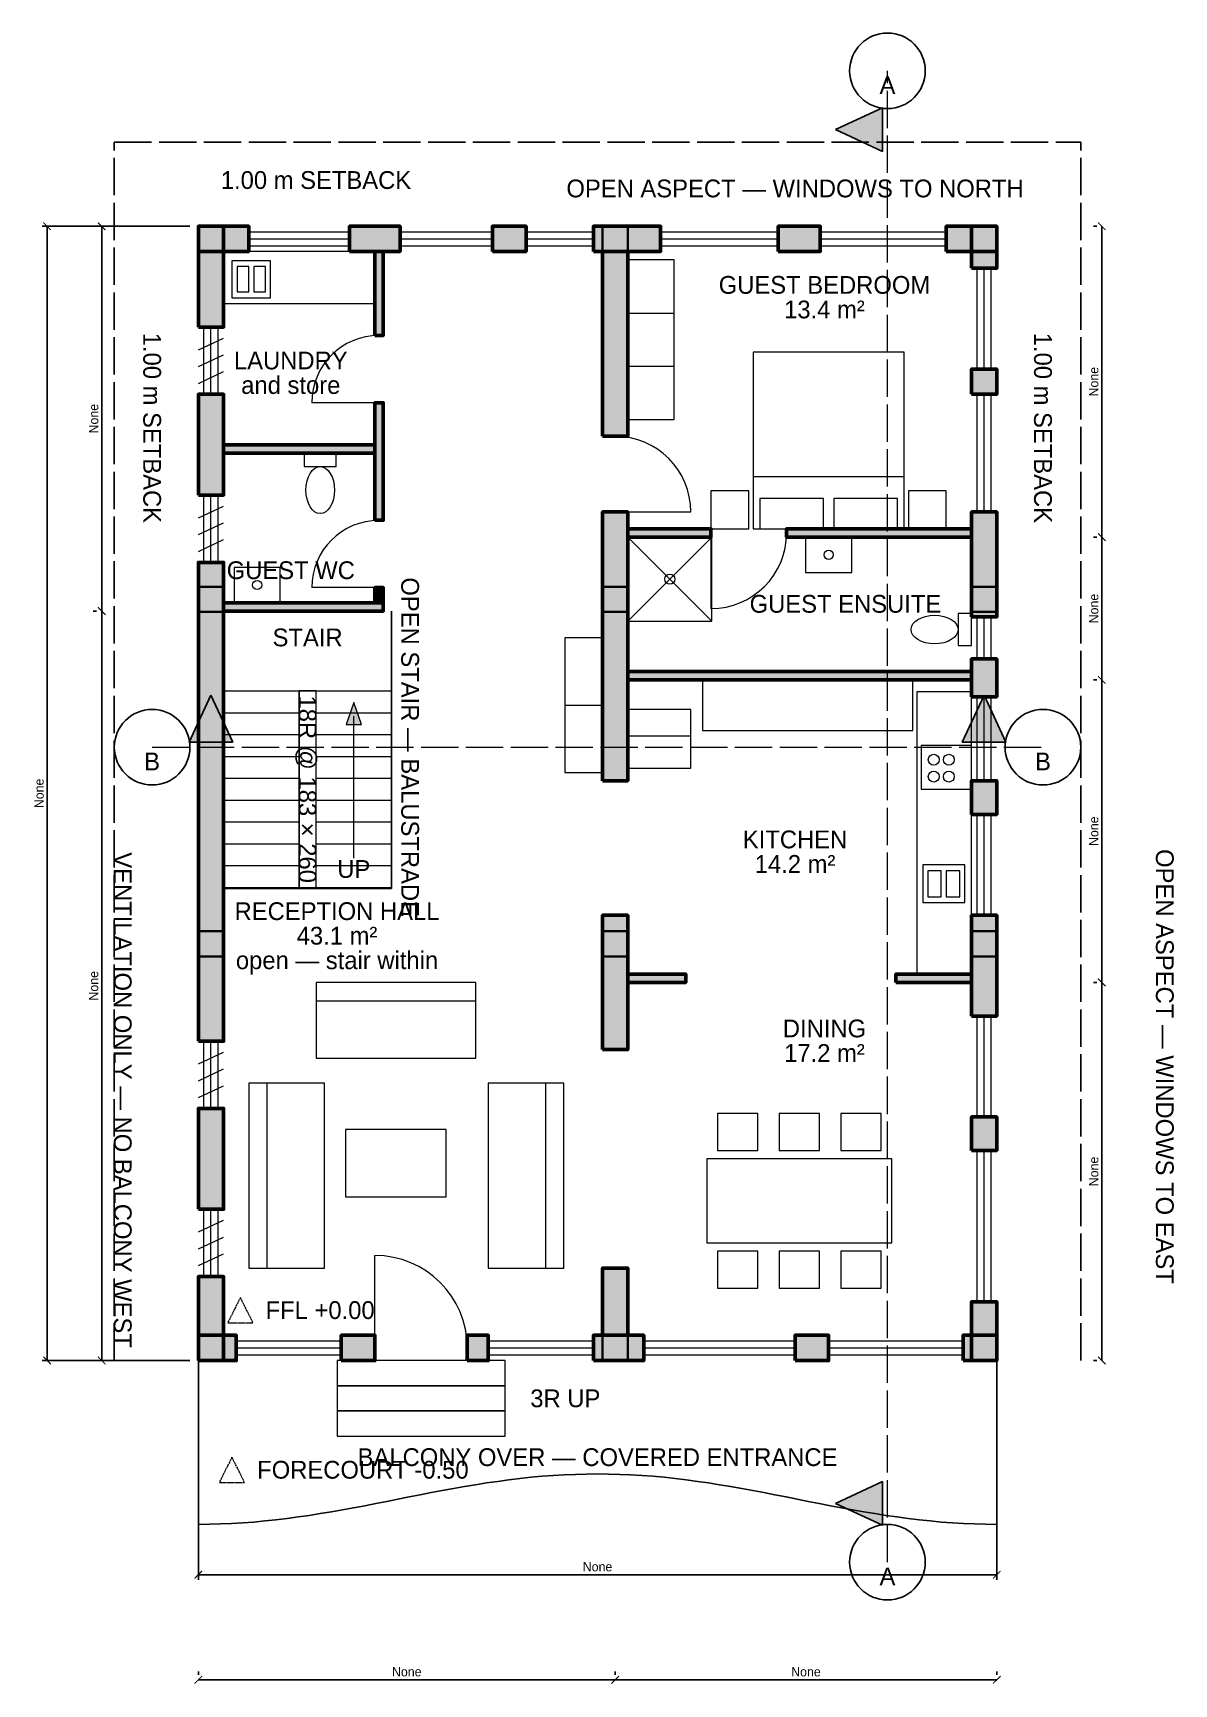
# Model space of a CAD drawing. Header units: millimetres. Extents: x 10533 to 24109, y -350 to 19300.
import ezdxf
from ezdxf.enums import TextEntityAlignment as Align

# ---------------------------------------------------------------- set-up
doc = ezdxf.new("R2010")
doc.units = ezdxf.units.MM
doc.header["$LTSCALE"] = 20
doc.linetypes.add('DASHDOT', pattern=[3.556, 2.54, -0.508, 0, -0.508])
doc.linetypes.add('DASHED', pattern=[1.524, 1.27, -0.254])
for name, color, linetype, lineweight in [('A-ANNO-DIMS', 5, 'CONTINUOUS', 13), ('A-ANNO-PATT', 8, 'CONTINUOUS', 9), ('A-ANNO-SYMB', 5, 'DASHED', 13), ('A-ANNO-TEXT', 7, 'CONTINUOUS', 13), ('A-DOOR', 3, 'CONTINUOUS', 18), ('A-EQPM', 6, 'CONTINUOUS', 13), ('A-FLOR', 7, 'CONTINUOUS', 25), ('A-FLOR-OVER', 7, 'CONTINUOUS', 25), ('A-FLOR-STRS', 2, 'CONTINUOUS', 18), ('A-FURN', 6, 'CONTINUOUS', 13), ('A-GLAZ', 4, 'CONTINUOUS', 18), ('A-WALL', 7, 'CONTINUOUS', 50), ('A-WALL-PATT', 7, 'CONTINUOUS', 9), ('G-ANNO-BNDY', 1, 'DASHDOT', 25), ('S-COLS', 7, 'CONTINUOUS', 35)]:
    doc.layers.add(name, color=color, linetype=linetype, lineweight=lineweight)
doc.dimstyles.new('ARCH', dxfattribs={"dimtxt": 2.2, "dimasz": 1.8, "dimexe": 1.2, "dimexo": 2, "dimgap": 0.8, "dimtad": 1, "dimlfac": 0.001, "dimblk": 'ARCHTICK', "dimcen": 2.5, "dimazin": 3, "dimtfac": 1, "dimtmove": 0, "dimatfit": 3})

# ---------------------------------------------------------------- blocks, each defined once
blk = doc.blocks.new('_ARCHTICK')
at = {"color": 0, "linetype": 'BYBLOCK', "const_width": 0.15}
blk.add_lwpolyline([(-0.5, -0.5), (0.5, 0.5)], dxfattribs=at)

msp = doc.modelspace()

# ---------------------------------------------------------------- hatches: boundary and pattern name
at = {"layer": 'A-ANNO-PATT'}
for points in [[(20080, 18150), (20640, 18410), (20640, 17890)], [(12650, 11420), (12910, 10860), (12390, 10860)], [(21850, 11420), (22110, 10860), (21590, 10860)], [(14350, 11330), (14260, 11070), (14440, 11070)], [(20080, 1800), (20640, 2060), (20640, 1540)]]:
    msp.add_hatch(color=7, dxfattribs=at).paths.add_polyline_path(points)
at = {"layer": 'A-WALL-PATT'}
for points in [[(12500, 15800), (12800, 15800), (12800, 17000), (12500, 17000)], [(12500, 16700), (13100, 16700), (13100, 17000), (12500, 17000)], [(14300, 16700), (14900, 16700), (14900, 17000), (14300, 17000)], [(16000, 16700), (16400, 16700), (16400, 17000), (16000, 17000)], [(17200, 16700), (18000, 16700), (18000, 17000), (17200, 17000)], [(19400, 16700), (19900, 16700), (19900, 17000), (19400, 17000)], [(21400, 16700), (22000, 16700), (22000, 17000), (21400, 17000)], [(21700, 16500), (22000, 16500), (22000, 17000), (21700, 17000)], [(14600, 15700), (14700, 15700), (14700, 16700), (14600, 16700)], [(17310, 14500), (17610, 14500), (17610, 16700), (17310, 16700)], [(21700, 15000), (22000, 15000), (22000, 15300), (21700, 15300)], [(12500, 13800), (12800, 13800), (12800, 15000), (12500, 15000)], [(14600, 13500), (14700, 13500), (14700, 14900), (14600, 14900)], [(12800, 14300), (14600, 14300), (14600, 14400), (12800, 14400)], [(17310, 10400), (17610, 10400), (17610, 13600), (17310, 13600)], [(21700, 12350), (22000, 12350), (22000, 13600), (21700, 13600)], [(17610, 13300), (18600, 13300), (18600, 13400), (17610, 13400)], [(19500, 13300), (21700, 13300), (21700, 13400), (19500, 13400)], [(12500, 7300), (12800, 7300), (12800, 13000), (12500, 13000)], [(14600, 12520), (14700, 12520), (14700, 12700), (14600, 12700)], [(12800, 12420), (14700, 12420), (14700, 12520), (12800, 12520)], [(21700, 11400), (22000, 11400), (22000, 11850), (21700, 11850)], [(17610, 11600), (21700, 11600), (21700, 11700), (17610, 11700)], [(21700, 10000), (22000, 10000), (22000, 10400), (21700, 10400)], [(17310, 7200), (17610, 7200), (17610, 8800), (17310, 8800)], [(21700, 7600), (22000, 7600), (22000, 8800), (21700, 8800)], [(17610, 8000), (18300, 8000), (18300, 8100), (17610, 8100)], [(20800, 8000), (21700, 8000), (21700, 8100), (20800, 8100)], [(12500, 5300), (12800, 5300), (12800, 6500), (12500, 6500)], [(21700, 6000), (22000, 6000), (22000, 6400), (21700, 6400)], [(17310, 3800), (17610, 3800), (17610, 4600), (17310, 4600)], [(12500, 3500), (12800, 3500), (12800, 4500), (12500, 4500)], [(21700, 3500), (22000, 3500), (22000, 4200), (21700, 4200)], [(12500, 3500), (12950, 3500), (12950, 3800), (12500, 3800)], [(14200, 3500), (14600, 3500), (14600, 3800), (14200, 3800)], [(15700, 3500), (15950, 3500), (15950, 3800), (15700, 3800)], [(17200, 3500), (17800, 3500), (17800, 3800), (17200, 3800)], [(19600, 3500), (20000, 3500), (20000, 3800), (19600, 3800)], [(21600, 3500), (22000, 3500), (22000, 3800), (21600, 3800)]]:
    msp.add_hatch(color=7, dxfattribs=at).paths.add_polyline_path(points)

# ---------------------------------------------------------------- linework, layer by layer
at = {"layer": 'A-ANNO-SYMB', "linetype": 'DASHED', "ltscale": 17.5}
for p, q in [((20700, 1100), (20700, 18850)), ((11950, 10800), (22550, 10800))]:
    msp.add_line(p, q, dxfattribs=at)
at = {"layer": 'A-ANNO-SYMB'}
for points in [[(13000, 4250), (12850, 3950), (13150, 3950)], [(12900, 2350), (12750, 2050), (13050, 2050)]]:
    msp.add_lwpolyline(points, close=True, dxfattribs=at)
at = {"layer": 'A-DOOR'}
for p, q in [((14600, 15700), (14700, 15700)), ((14650, 14900), (13850, 14900)), ((14600, 14900), (14700, 14900)), ((17310, 14500), (17610, 14500)), ((17310, 13600), (17610, 13600)), ((17460, 13600), (18360, 13600)), ((14600, 13500), (14700, 13500)), ((18600, 13300), (18600, 13400)), ((19500, 13300), (19500, 13400)), ((18600, 13350), (18600, 12450)), ((14650, 12700), (13850, 12700)), ((14600, 12700), (14700, 12700)), ((17310, 10400), (17610, 10400)), ((17310, 8800), (17610, 8800)), ((18300, 8000), (18300, 8100)), ((20800, 8000), (20800, 8100)), ((17310, 7200), (17610, 7200)), ((14600, 3650), (14600, 4750)), ((17310, 4600), (17610, 4600)), ((14600, 3500), (14600, 3800)), ((15700, 3500), (15700, 3800))]:
    msp.add_line(p, q, dxfattribs=at)
for centre, radius, start, end in [((14650, 14900), 800, 90, 180), ((17460, 13600), 900, 0, 90), ((14650, 12700), 800, 90, 180), ((18600, 13350), 900, -90, 0), ((14600, 3650), 1100, 0, 90)]:
    msp.add_arc(centre, radius, start, end, dxfattribs=at)
at = {"layer": 'A-EQPM'}
for p, q in [((17610, 12300), (18610, 13300)), ((18610, 12300), (17610, 13300))]:
    msp.add_line(p, q, dxfattribs=at)
for points in [[(12900, 16150), (13360, 16150), (13360, 16590), (12900, 16590)], [(12960, 16220), (13100, 16220), (13100, 16520), (12960, 16520)], [(13160, 16220), (13300, 16220), (13300, 16520), (13160, 16520)], [(13760, 14140), (14140, 14140), (14140, 14300), (13760, 14300)], [(17610, 12300), (18610, 12300), (18610, 13300), (17610, 13300)], [(19725, 12880), (20275, 12880), (20275, 13300), (19725, 13300)], [(12925, 12520), (13475, 12520), (13475, 12940), (12925, 12940)], [(21540, 12010), (21700, 12010), (21700, 12390), (21540, 12390)], [(21120, 8950), (21620, 8950), (21620, 9400), (21120, 9400)], [(21180, 9020), (21340, 9020), (21340, 9330), (21180, 9330)], [(21400, 9020), (21560, 9020), (21560, 9330), (21400, 9330)]]:
    msp.add_lwpolyline(points, close=True, dxfattribs=at)
for centre, radius in [((20000, 13090), 55), ((13200, 12730), 55), ((18110, 12800), 60)]:
    msp.add_circle(centre, radius, dxfattribs=at)
for centre, major_axis in [((13950, 13860), (0, 280)), ((21260, 12200), (280, 0))]:
    msp.add_ellipse(centre, major_axis=major_axis, ratio=0.607142857, dxfattribs=at)
at = {"layer": 'A-FLOR'}
for p, q in [((14800, 9120), (14800, 12420)), ((12800, 9120), (14800, 9120))]:
    msp.add_line(p, q, dxfattribs=at)
for points in [[(20080, 18150), (20640, 18410), (20640, 17890)], [(12650, 11420), (12910, 10860), (12390, 10860)], [(21850, 11420), (22110, 10860), (21590, 10860)], [(20080, 1800), (20640, 2060), (20640, 1540)]]:
    msp.add_lwpolyline(points, close=True, dxfattribs=at)
for centre in [(20700, 18850), (11950, 10800), (22550, 10800), (20700, 1100)]:
    msp.add_circle(centre, 450, dxfattribs=at)
at = {"layer": 'A-FLOR-OVER', "linetype": 'DASHED', "ltscale": 17.5}
for p, q in [((12500, 1550), (12500, 3500)), ((22000, 1550), (22000, 3500))]:
    msp.add_line(p, q, dxfattribs=at)
msp.add_lwpolyline([(12500, 1550), (12631.944, 1551.142), (12763.889, 1554.558), (12895.833, 1560.222), (13027.778, 1568.092), (13159.722, 1578.108), (13291.667, 1590.192), (13423.611, 1604.254), (13555.556, 1620.187), (13687.5, 1637.868), (13819.444, 1657.164), (13951.389, 1677.927), (14083.333, 1700), (14215.278, 1723.215), (14347.222, 1747.394), (14479.167, 1772.354), (14611.111, 1797.906), (14743.056, 1823.853), (14875, 1850), (15006.944, 1876.147), (15138.889, 1902.094), (15270.833, 1927.646), (15402.778, 1952.606), (15534.722, 1976.785), (15666.667, 2000), (15798.611, 2022.073), (15930.556, 2042.836), (16062.5, 2062.132), (16194.444, 2079.813), (16326.389, 2095.746), (16458.333, 2109.808), (16590.278, 2121.892), (16722.222, 2131.908), (16854.167, 2139.778), (16986.111, 2145.442), (17118.056, 2148.858), (17250, 2150), (17381.944, 2148.858), (17513.889, 2145.442), (17645.833, 2139.778), (17777.778, 2131.908), (17909.722, 2121.892), (18041.667, 2109.808), (18173.611, 2095.746), (18305.556, 2079.813), (18437.5, 2062.132), (18569.444, 2042.836), (18701.389, 2022.073), (18833.333, 2000), (18965.278, 1976.785), (19097.222, 1952.606), (19229.167, 1927.646), (19361.111, 1902.094), (19493.056, 1876.147), (19625, 1850), (19756.944, 1823.853), (19888.889, 1797.906), (20020.833, 1772.354), (20152.778, 1747.394), (20284.722, 1723.215), (20416.667, 1700), (20548.611, 1677.927), (20680.556, 1657.164), (20812.5, 1637.868), (20944.444, 1620.187), (21076.389, 1604.254), (21208.333, 1590.192), (21340.278, 1578.108), (21472.222, 1568.092), (21604.167, 1560.222), (21736.111, 1554.558), (21868.056, 1551.142), (22000, 1550)], dxfattribs=at)
at = {"layer": 'A-FLOR-STRS'}
for p, q in [((12800, 11470), (14800, 11470)), ((12800, 11470), (13700, 11470)), ((13700, 9130), (13700, 11470)), ((13900, 11470), (14800, 11470)), ((13900, 9130), (13900, 11470)), ((12800, 11210), (13700, 11210)), ((13900, 11210), (14800, 11210)), ((14350, 9480), (14350, 11170)), ((12800, 10950), (13700, 10950)), ((13900, 10950), (14800, 10950)), ((12800, 10690), (13700, 10690)), ((13900, 10690), (14800, 10690)), ((12800, 10430), (13700, 10430)), ((13900, 10430), (14800, 10430)), ((12800, 10170), (13700, 10170)), ((13900, 10170), (14800, 10170)), ((12800, 9910), (13700, 9910)), ((13900, 9910), (14800, 9910)), ((12800, 9650), (13700, 9650)), ((13900, 9650), (14800, 9650)), ((12800, 9390), (13700, 9390)), ((13900, 9390), (14800, 9390)), ((12800, 9130), (13700, 9130)), ((13900, 9130), (14800, 9130))]:
    msp.add_line(p, q, dxfattribs=at)
for points in [[(13700, 9130), (13900, 9130), (13900, 11470), (13700, 11470)], [(14350, 11330), (14260, 11070), (14440, 11070)]]:
    msp.add_lwpolyline(points, close=True, dxfattribs=at)
at = {"layer": 'A-FURN'}
for p, q in [((17610, 15966.667), (18160, 15966.667)), ((17610, 15333.333), (18160, 15333.333)), ((19100, 14020), (20900, 14020)), ((16860, 11300), (17310, 11300)), ((17610, 10935), (18360, 10935))]:
    msp.add_line(p, q, dxfattribs=at)
for points in [[(12800, 16080), (14600, 16080), (14600, 16700), (12800, 16700)], [(17610, 14700), (18160, 14700), (18160, 16600), (17610, 16600)], [(19100, 13400), (20900, 13400), (20900, 15500), (19100, 15500)], [(18600, 13400), (19050, 13400), (19050, 13850), (18600, 13850)], [(19180, 13400), (19940, 13400), (19940, 13760), (19180, 13760)], [(20060, 13400), (20820, 13400), (20820, 13760), (20060, 13760)], [(20950, 13400), (21400, 13400), (21400, 13850), (20950, 13850)], [(16860, 10500), (17310, 10500), (17310, 12100), (16860, 12100)], [(18500, 11000), (21000, 11000), (21000, 11600), (18500, 11600)], [(21050, 8100), (21700, 8100), (21700, 11460), (21050, 11460)], [(17610, 10550), (18360, 10550), (18360, 11250), (17610, 11250)], [(21100, 10300), (21700, 10300), (21700, 10820), (21100, 10820)], [(13900, 7100), (15800, 7100), (15800, 8000), (13900, 8000)], [(13900, 7780), (15800, 7780), (15800, 8000), (13900, 8000)], [(13100, 4600), (14000, 4600), (14000, 6800), (13100, 6800)], [(13100, 4600), (13320, 4600), (13320, 6800), (13100, 6800)], [(15950, 4600), (16850, 4600), (16850, 6800), (15950, 6800)], [(16630, 4600), (16850, 4600), (16850, 6800), (16630, 6800)], [(18676.667, 6000), (19156.667, 6000), (19156.667, 6440), (18676.667, 6440)], [(19410, 6000), (19890, 6000), (19890, 6440), (19410, 6440)], [(20143.333, 6000), (20623.333, 6000), (20623.333, 6440), (20143.333, 6440)], [(14250, 5450), (15450, 5450), (15450, 6250), (14250, 6250)], [(18550, 4900), (20750, 4900), (20750, 5900), (18550, 5900)], [(18676.667, 4360), (19156.667, 4360), (19156.667, 4800), (18676.667, 4800)], [(19410, 4360), (19890, 4360), (19890, 4800), (19410, 4800)], [(20143.333, 4360), (20623.333, 4360), (20623.333, 4800), (20143.333, 4800)], [(14150, 3200), (16150, 3200), (16150, 3500), (14150, 3500)], [(14150, 2900), (16150, 2900), (16150, 3200), (14150, 3200)], [(14150, 2600), (16150, 2600), (16150, 2900), (14150, 2900)]]:
    msp.add_lwpolyline(points, close=True, dxfattribs=at)
for centre in [(21250, 10650), (21430, 10650), (21250, 10450), (21430, 10450)]:
    msp.add_circle(centre, 65, dxfattribs=at)
at = {"layer": 'A-GLAZ'}
for p, q in [((13100, 16700), (13100, 17000)), ((13100, 16934), (14300, 16934)), ((14300, 16700), (14300, 17000)), ((14900, 16700), (14900, 17000)), ((14900, 16934), (16000, 16934)), ((16000, 16700), (16000, 17000)), ((16400, 16700), (16400, 17000)), ((16400, 16934), (17200, 16934)), ((17200, 16700), (17200, 17000)), ((18000, 16700), (18000, 17000)), ((18000, 16934), (19400, 16934)), ((19400, 16700), (19400, 17000)), ((19900, 16700), (19900, 17000)), ((19900, 16934), (21400, 16934)), ((21400, 16700), (21400, 17000)), ((13100, 16850), (14300, 16850)), ((13100, 16766), (14300, 16766)), ((14900, 16850), (16000, 16850)), ((14900, 16766), (16000, 16766)), ((16400, 16850), (17200, 16850)), ((16400, 16766), (17200, 16766)), ((18000, 16850), (19400, 16850)), ((18000, 16766), (19400, 16766)), ((19900, 16850), (21400, 16850)), ((19900, 16766), (21400, 16766)), ((21700, 16500), (22000, 16500)), ((21766, 15300), (21766, 16500)), ((21850, 15300), (21850, 16500)), ((21934, 15300), (21934, 16500)), ((12500, 15800), (12800, 15800)), ((12566, 15000), (12566, 15800)), ((12650, 15000), (12650, 15800)), ((12734, 15000), (12734, 15800)), ((12500, 15530), (12800, 15670)), ((12500, 15330), (12800, 15470)), ((12500, 15130), (12800, 15270)), ((21700, 15300), (22000, 15300)), ((12500, 15000), (12800, 15000)), ((21700, 15000), (22000, 15000)), ((21766, 13600), (21766, 15000)), ((21850, 13600), (21850, 15000)), ((21934, 13600), (21934, 15000)), ((12500, 13800), (12800, 13800)), ((12566, 13000), (12566, 13800)), ((12650, 13000), (12650, 13800)), ((12734, 13000), (12734, 13800)), ((12500, 13530), (12800, 13670)), ((21700, 13600), (22000, 13600)), ((12500, 13330), (12800, 13470)), ((12500, 13130), (12800, 13270)), ((12500, 13000), (12800, 13000)), ((21700, 12350), (22000, 12350)), ((21766, 11850), (21766, 12350)), ((21850, 11850), (21850, 12350)), ((21934, 11850), (21934, 12350)), ((21700, 11850), (22000, 11850)), ((21700, 11400), (22000, 11400)), ((21766, 10400), (21766, 11400)), ((21850, 10400), (21850, 11400)), ((21934, 10400), (21934, 11400)), ((21700, 10400), (22000, 10400)), ((21700, 10000), (22000, 10000)), ((21766, 8800), (21766, 10000)), ((21850, 8800), (21850, 10000)), ((21934, 8800), (21934, 10000)), ((21700, 8800), (22000, 8800)), ((21700, 7600), (22000, 7600)), ((21766, 6400), (21766, 7600)), ((21850, 6400), (21850, 7600)), ((21934, 6400), (21934, 7600)), ((12500, 7300), (12800, 7300)), ((12566, 6500), (12566, 7300)), ((12650, 6500), (12650, 7300)), ((12734, 6500), (12734, 7300)), ((12500, 7030), (12800, 7170)), ((12500, 6830), (12800, 6970)), ((12500, 6630), (12800, 6770)), ((12500, 6500), (12800, 6500)), ((21700, 6400), (22000, 6400)), ((21700, 6000), (22000, 6000)), ((21766, 4200), (21766, 6000)), ((21850, 4200), (21850, 6000)), ((21934, 4200), (21934, 6000)), ((12500, 5300), (12800, 5300)), ((12500, 5030), (12800, 5170)), ((12566, 4500), (12566, 5300)), ((12650, 4500), (12650, 5300)), ((12734, 4500), (12734, 5300)), ((12500, 4830), (12800, 4970)), ((12500, 4630), (12800, 4770)), ((12500, 4500), (12800, 4500)), ((21700, 4200), (22000, 4200)), ((12950, 3500), (12950, 3800)), ((12950, 3734), (14200, 3734)), ((14200, 3500), (14200, 3800)), ((15950, 3500), (15950, 3800)), ((15950, 3734), (17200, 3734)), ((17200, 3500), (17200, 3800)), ((17800, 3500), (17800, 3800)), ((17800, 3734), (19600, 3734)), ((19600, 3500), (19600, 3800)), ((20000, 3500), (20000, 3800)), ((20000, 3734), (21600, 3734)), ((21600, 3500), (21600, 3800)), ((12950, 3650), (14200, 3650)), ((12950, 3566), (14200, 3566)), ((15950, 3650), (17200, 3650)), ((15950, 3566), (17200, 3566)), ((17800, 3650), (19600, 3650)), ((17800, 3566), (19600, 3566)), ((20000, 3650), (21600, 3650)), ((20000, 3566), (21600, 3566))]:
    msp.add_line(p, q, dxfattribs=at)
at = {"layer": 'A-WALL'}
for points in [[(12500, 15800), (12800, 15800), (12800, 17000), (12500, 17000)], [(12500, 16700), (13100, 16700), (13100, 17000), (12500, 17000)], [(14300, 16700), (14900, 16700), (14900, 17000), (14300, 17000)], [(16000, 16700), (16400, 16700), (16400, 17000), (16000, 17000)], [(17200, 16700), (18000, 16700), (18000, 17000), (17200, 17000)], [(19400, 16700), (19900, 16700), (19900, 17000), (19400, 17000)], [(21400, 16700), (22000, 16700), (22000, 17000), (21400, 17000)], [(21700, 16500), (22000, 16500), (22000, 17000), (21700, 17000)], [(14600, 15700), (14700, 15700), (14700, 16700), (14600, 16700)], [(17310, 14500), (17610, 14500), (17610, 16700), (17310, 16700)], [(21700, 15000), (22000, 15000), (22000, 15300), (21700, 15300)], [(12500, 13800), (12800, 13800), (12800, 15000), (12500, 15000)], [(14600, 13500), (14700, 13500), (14700, 14900), (14600, 14900)], [(12800, 14300), (14600, 14300), (14600, 14400), (12800, 14400)], [(17310, 10400), (17610, 10400), (17610, 13600), (17310, 13600)], [(21700, 12350), (22000, 12350), (22000, 13600), (21700, 13600)], [(17610, 13300), (18600, 13300), (18600, 13400), (17610, 13400)], [(19500, 13300), (21700, 13300), (21700, 13400), (19500, 13400)], [(12500, 7300), (12800, 7300), (12800, 13000), (12500, 13000)], [(14600, 12520), (14700, 12520), (14700, 12700), (14600, 12700)], [(12800, 12420), (14700, 12420), (14700, 12520), (12800, 12520)], [(21700, 11400), (22000, 11400), (22000, 11850), (21700, 11850)], [(17610, 11600), (21700, 11600), (21700, 11700), (17610, 11700)], [(21700, 10000), (22000, 10000), (22000, 10400), (21700, 10400)], [(17310, 7200), (17610, 7200), (17610, 8800), (17310, 8800)], [(21700, 7600), (22000, 7600), (22000, 8800), (21700, 8800)], [(17610, 8000), (18300, 8000), (18300, 8100), (17610, 8100)], [(20800, 8000), (21700, 8000), (21700, 8100), (20800, 8100)], [(12500, 5300), (12800, 5300), (12800, 6500), (12500, 6500)], [(21700, 6000), (22000, 6000), (22000, 6400), (21700, 6400)], [(17310, 3800), (17610, 3800), (17610, 4600), (17310, 4600)], [(12500, 3500), (12800, 3500), (12800, 4500), (12500, 4500)], [(21700, 3500), (22000, 3500), (22000, 4200), (21700, 4200)], [(12500, 3500), (12950, 3500), (12950, 3800), (12500, 3800)], [(14200, 3500), (14600, 3500), (14600, 3800), (14200, 3800)], [(15700, 3500), (15950, 3500), (15950, 3800), (15700, 3800)], [(17200, 3500), (17800, 3500), (17800, 3800), (17200, 3800)], [(19600, 3500), (20000, 3500), (20000, 3800), (19600, 3800)], [(21600, 3500), (22000, 3500), (22000, 3800), (21600, 3800)]]:
    msp.add_lwpolyline(points, close=True, dxfattribs=at)
at = {"layer": 'G-ANNO-BNDY', "linetype": 'DASHED', "ltscale": 17.5}
for p, q in [((11500, 3500), (11500, 18000)), ((11500, 18000), (23000, 18000)), ((23000, 3500), (23000, 18000))]:
    msp.add_line(p, q, dxfattribs=at)
at = {"layer": 'S-COLS'}
for points in [[(12500, 16700), (12800, 16700), (12800, 17000), (12500, 17000)], [(17310, 16700), (17610, 16700), (17610, 17000), (17310, 17000)], [(21700, 16700), (22000, 16700), (22000, 17000), (21700, 17000)], [(12500, 12410), (12800, 12410), (12800, 12710), (12500, 12710)], [(17310, 12410), (17610, 12410), (17610, 12710), (17310, 12710)], [(21700, 12410), (22000, 12410), (22000, 12710), (21700, 12710)], [(12500, 8310), (12800, 8310), (12800, 8610), (12500, 8610)], [(17310, 8310), (17610, 8310), (17610, 8610), (17310, 8610)], [(21700, 8310), (22000, 8310), (22000, 8610), (21700, 8610)], [(12500, 3500), (12800, 3500), (12800, 3800), (12500, 3800)], [(17310, 3500), (17610, 3500), (17610, 3800), (17310, 3800)], [(21700, 3500), (22000, 3500), (22000, 3800), (21700, 3800)]]:
    msp.add_lwpolyline(points, close=True, dxfattribs=at)

# ---------------------------------------------------------------- texts
at = {"layer": 'A-ANNO-TEXT'}
for s, height, p in [('A', 211.667, (20700, 18680)), ('1.00 m SETBACK', 211.66667, (13900, 17550)), ('OPEN ASPECT — WINDOWS TO NORTH', 211.66667, (19600, 17450)), ('GUEST BEDROOM', 211.66667, (19950, 16302.235)), ('13.4 m²', 211.6667, (19950, 16010.135)), ('LAUNDRY', 211.6667, (13600, 15402.235)), ('and store', 211.6667, (13600, 15110.135)), ('GUEST WC', 211.6667, (13600, 12906.185)), ('GUEST ENSUITE', 211.66667, (20200, 12506.185)), ('STAIR', 211.6667, (13800, 12106.185)), ('B', 211.667, (11950, 10630)), ('B', 211.667, (22550, 10630)), ('KITCHEN', 211.6667, (19600, 9702.235)), ('14.2 m²', 211.6667, (19600, 9410.135)), ('RECEPTION HALL', 211.66667, (14150, 8848.285)), ('43.1 m²', 211.6667, (14150, 8556.185)), ('open — stair within', 211.66667, (14150, 8264.085)), ('DINING', 211.6667, (19950, 7452.235)), ('17.2 m²', 211.6667, (19950, 7160.135)), ('BALCONY OVER — COVERED ENTRANCE', 211.66667, (17250, 2350)), ('A', 211.667, (20700, 930))]:
    msp.add_text(s, height=height, dxfattribs=at).set_placement(p, align=Align.MIDDLE_CENTER)
for s, p in [('1.00 m SETBACK', (11950, 14600)), ('1.00 m SETBACK', (22550, 14600)), ('OPEN STAIR — BALUSTRADE', (15020, 10800)), ('VENTILATION ONLY — NO BALCONY WEST', (11600, 6600)), ('OPEN ASPECT — WINDOWS TO EAST', (24000, 7000))]:
    msp.add_text(s, height=211.66667, rotation=-90, dxfattribs=at).set_placement(p, align=Align.MIDDLE_CENTER)
for s, height, p in [('FFL +0.00', 211.6667, (13300, 4100)), ('3R UP', 211.6667, (16450, 3050)), ('FORECOURT -0.50', 211.66667, (13200, 2200))]:
    msp.add_text(s, height=height, dxfattribs=at).set_placement(p, align=Align.MIDDLE_LEFT)
at = {"layer": 'A-FLOR-STRS'}
msp.add_text('18R @ 183 × 260', height=211.66667, rotation=-90, dxfattribs=at).set_placement((13800, 10300), align=Align.MIDDLE_CENTER)
msp.add_text('UP', height=211.6667, dxfattribs=at).set_placement((14350, 9350), align=Align.MIDDLE_CENTER)

# ---------------------------------------------------------------- dimensions: what is measured, and where the dimension line sits
at = {"layer": 'A-ANNO-DIMS'}
for base, p1, p2 in [((10700, 3500), (12500, 3500), (12500, 17000)), ((11350, 12420), (11350, 12420), (11350, 17000)), ((23250, 13300), (23250, 13300), (23250, 17000)), ((23250, 11600), (23250, 11600), (23250, 13300)), ((11350, 3500), (11350, 3500), (11350, 12420)), ((23250, 8000), (23250, 8000), (23250, 11600)), ((23250, 3500), (23250, 3500), (23250, 8000))]:
    msp.add_linear_dim(base=base, p1=p1, p2=p2, angle=90, text='None', dimstyle='ARCH', override={"dimscale": 50}, dxfattribs=at).render()
for base, p1, p2 in [((12500, 950), (12500, 3500), (22000, 3500)), ((12500, -300), (12500, -300), (17460, -300)), ((17460, -300), (17460, -300), (22000, -300))]:
    msp.add_linear_dim(base=base, p1=p1, p2=p2, text='None', dimstyle='ARCH', override={"dimscale": 50}, dxfattribs=at).render()

doc.saveas('drawing.dxf')
